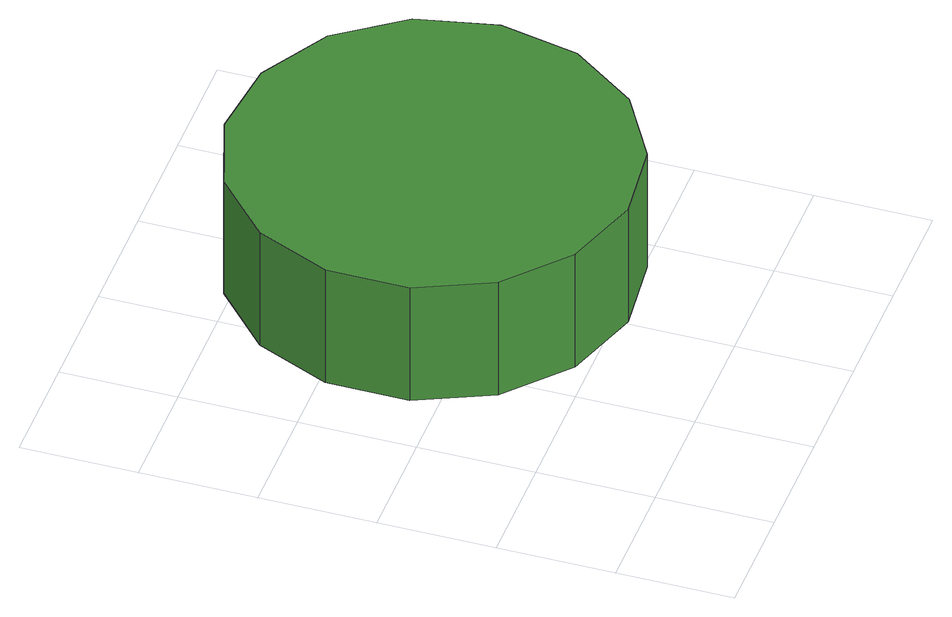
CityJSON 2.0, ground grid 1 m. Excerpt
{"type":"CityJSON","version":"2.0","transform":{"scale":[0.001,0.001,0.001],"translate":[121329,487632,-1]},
"CityObjects":{
"tree1":{"type":"SolitaryVegetationObject","attributes":{"function":"something"},"geometry":[{"type":"MultiSurface","lod":"1","boundaries":[[[0,1,2,3,4,5,6,7,8,9,10,11,12,13,14]],[[15,16,17,18,19,20,21,22,23,24,25,26,27,28,29]],[[0,29,28,1]],[[1,28,27,2]],[[2,27,26,3]],[[3,26,25,4]],[[4,25,24,5]],[[5,24,23,6]],[[6,23,22,7]],[[7,22,21,8]],[[8,21,20,9]],[[9,20,19,10]],[[10,19,18,11]],[[11,18,17,12]],[[12,17,16,13]],[[13,16,15,14]],[[14,15,29,0]]]}]}
},
"vertices":[
[3913,2595,1877],[3766,3286,1877],[3350,3858,1877],[2738,4212,1877],[2034,4286,1877],[1362,4067,1877],[836,3594,1877],[549,2948,1877],[549,2241,1877],[836,1595,1877],[1362,1122,1877],[2034,903,1877],[2738,977,1877],[3350,1331,1877],[3766,1903,1877],[3766,1903,721],[3350,1331,721],[2738,977,721],[2034,903,721],[1362,1122,721],[836,1595,721],[549,2241,721],[549,2948,721],[836,3594,721],[1362,4067,721],[2034,4286,721],[2738,4212,721],[3350,3858,721],[3766,3286,721],[3913,2595,721]
]}
